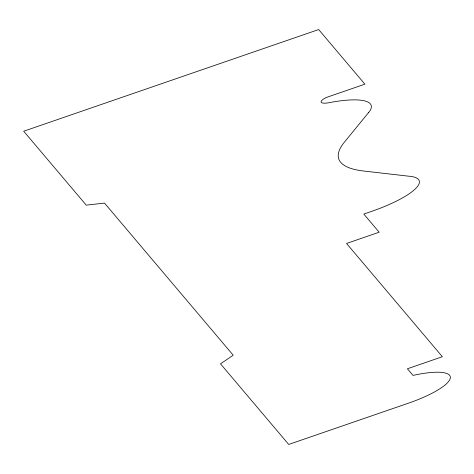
<?xml version="1.0" encoding="UTF-8"?>
<svg xmlns="http://www.w3.org/2000/svg" width="474" height="474" viewBox="0 0 474 474"><rect width="100%" height="100%" fill="white"/><g stroke="black" fill="none" stroke-linecap="round" stroke-linejoin="round"><path stroke-width="0.71" d="M368.76 112.362L344.379 142.188A165.207 40.249 -17.6 0 0 363.599 171.007L408.446 176.162A60.672 14.783 -17.6 0 1 371.729 211.327L363.801 214.058L379.164 232.213L346.541 243.458L442.372 356.721L407.397 368.778L413.014 375.42A53.177 12.952 -17.6 0 1 450.3 378.039A53.177 12.952 -17.6 0 1 408.535 403.149L288.713 444.446L220.523 363.848L233.208 355.216L104.505 203.091L86.232 205.129L23.7 131.221L318.67 29.554L364.891 84.176L326.13 97.537A13.983 3.407 -17.6 0 0 321.354 102.491A13.983 3.407 -17.6 0 0 331.142 102.295A69.731 16.987 -17.6 0 1 368.76 112.362"/></g></svg>
